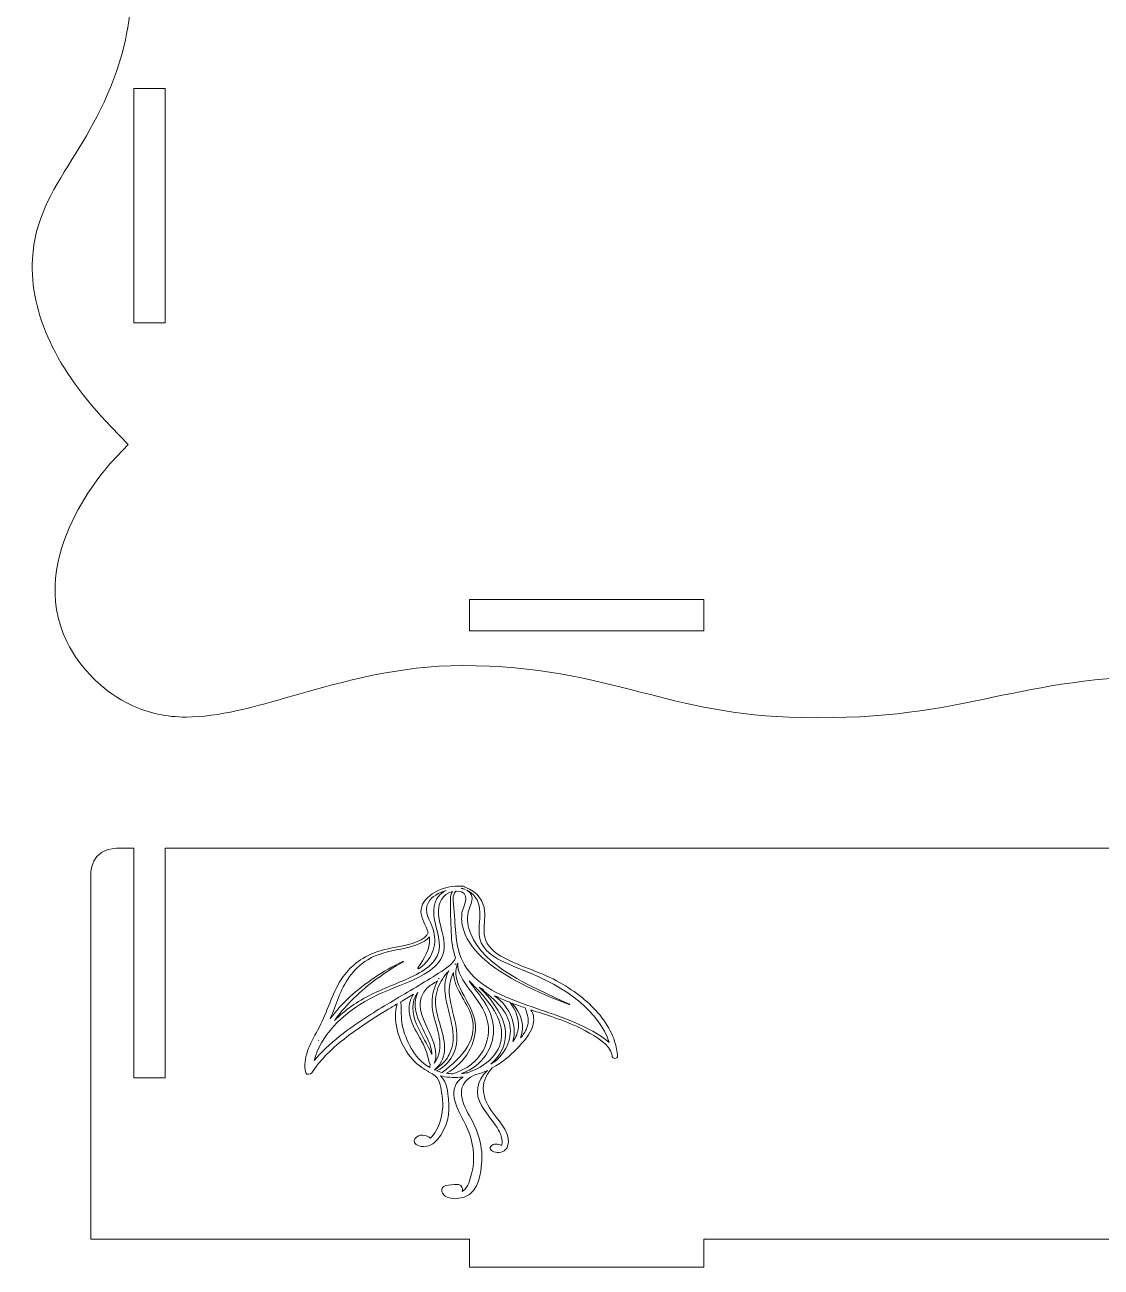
# Model space of a CAD drawing. Header units: millimetres. Extents: x -390 to 773, y -263 to 188.
# Drawn here: x 141.7 to 279.4, y -196.1 to -37.2 of the extents above; entities that cross this region are included whole.
import ezdxf

# ---------------------------------------------------------------- set-up
doc = ezdxf.new("R2010")
doc.units = ezdxf.units.MM
doc.header["$MEASUREMENT"] = 0
doc.layers.add('Layer 1', color=7, linetype='Continuous')

msp = doc.modelspace()

# ---------------------------------------------------------------- linework, layer by layer
at = {"layer": 'Layer 1', "color": 140, "lineweight": 9}
for points, knots in [([(317.6146, -127.7925), (317.6146, -127.7925), (316.9787, -127.3985), (316.9787, -127.3985), (316.9787, -127.3985), (309.0603, -122.4939), (294.5624, -120.4573), (288.5597, -120.4573), (288.5597, -120.4573), (278.557, -120.4573), (271.9278, -121.8421), (265.5164, -123.182), (265.5164, -123.182), (258.5825, -124.6324), (252.0478, -126.0049), (241.0019, -125.771), (241.0019, -125.771), (232.3627, -125.5949), (226.5445, -124.0967), (220.3841, -122.5099), (220.3841, -122.5099), (213.9333, -120.8479), (207.2644, -119.1292), (197.6492, -119.1292), (197.6492, -119.1292), (189.5019, -119.1292), (182.3869, -121.1623), (176.1095, -122.9561), (176.1095, -122.9561), (170.9324, -124.4365), (166.4689, -125.7134), (162.2886, -125.7134), (162.2886, -125.7134), (159.7504, -125.7134), (157.5534, -125.2415), (155.3749, -124.2278), (155.3749, -124.2278), (151.7876, -122.5602), (148.8255, -119.6533), (147.0351, -116.0424), (147.0351, -116.0424), (141.668, -105.2147), (152.2929, -93.6036), (152.7476, -93.1148), (152.7476, -93.1148), (152.7476, -93.1148), (154.8697, -90.8321), (154.8697, -90.8321), (154.8697, -90.8321), (154.8697, -90.8321), (152.6979, -88.5839), (152.6979, -88.5839), (152.6979, -88.5839), (145.6545, -81.2919), (142.2713, -74.0726), (142.6422, -67.1278), (142.6422, -67.1278), (142.9108, -62.0886), (145.0156, -58.6883), (147.6804, -54.3842), (147.6804, -54.3842), (150.0983, -50.4775), (152.8362, -46.0546), (154.3623, -39.8012), (154.3623, -39.8012), (156.1558, -32.459), (157.0829, -16.4868), (149.184, -3.1986), (149.184, -3.1986), (149.184, -3.1986), (148.9428, -2.792), (148.9428, -2.792), (148.9428, -2.792), (148.9428, -2.792), (149.184, -2.3856), (149.184, -2.3856), (149.184, -2.3856), (157.0829, 10.9018), (156.1555, 26.874), (154.3623, 34.2172), (154.3623, 34.2172), (152.8362, 40.4703), (150.0983, 44.8932), (147.6826, 48.7966), (147.6826, 48.7966), (145.0156, 53.1044), (142.9108, 56.5045), (142.6422, 61.5448), (142.6422, 61.5448), (142.2713, 68.4893), (145.6545, 75.7078), (152.6979, 82.9996), (152.6979, 82.9996), (152.6979, 82.9996), (154.87, 85.2496), (154.87, 85.2496), (154.87, 85.2496), (154.87, 85.2496), (152.746, 87.5324), (152.746, 87.5324), (152.746, 87.5324), (152.2917, 88.0193), (141.6606, 99.6165), (147.0357, 110.4583), (147.0357, 110.4583), (148.8252, 114.0692), (151.787, 116.9762), (155.3755, 118.6445), (155.3755, 118.6445), (157.5568, 119.6574), (159.7532, 120.1293), (162.288, 120.1293), (162.288, 120.1293), (166.4606, 120.1293), (170.9242, 118.8535), (176.0927, 117.3764), (176.0927, 117.3764), (182.3811, 115.5787), (189.4988, 113.5441), (197.6492, 113.5441), (197.6492, 113.5441), (207.2653, 113.5441), (213.9339, 115.2628), (220.3828, 116.924), (220.3828, 116.924), (226.5424, 118.5116), (232.3603, 120.0106), (241.0032, 120.1869), (241.0032, 120.1869), (252.013, 120.4144), (258.5764, 119.0473), (265.5045, 117.5995), (265.5045, 117.5995), (271.9205, 116.2588), (278.553, 114.8722), (288.5597, 114.8722), (288.5597, 114.8722), (294.5624, 114.8722), (309.0603, 116.9088), (316.9787, 121.8134), (316.9787, 121.8134), (316.9787, 121.8134), (317.6146, 122.2076), (317.6146, 122.2076), (317.6146, 122.2076), (317.6146, 122.2076), (318.2502, 121.8134), (318.2502, 121.8134), (318.2502, 121.8134), (326.1686, 116.9088), (340.6668, 114.8722), (346.6692, 114.8722), (346.6692, 114.8722), (356.677, 114.8722), (363.3087, 116.2588), (369.722, 117.5995), (369.722, 117.5995), (376.6517, 119.0473), (383.1957, 120.418), (394.2281, 120.1869), (394.2281, 120.1869), (402.8682, 120.0106), (408.6867, 118.5116), (414.846, 116.924), (414.846, 116.924), (421.2951, 115.2628), (427.9635, 113.5441), (437.5805, 113.5441), (437.5805, 113.5441), (445.7312, 113.5441), (452.8486, 115.5787), (459.1282, 117.3746), (459.1282, 117.3746), (464.3046, 118.8535), (468.7682, 120.1293), (472.9414, 120.1293), (472.9414, 120.1293), (475.4775, 120.1293), (477.6739, 119.6574), (479.8536, 118.6435), (479.8536, 118.6435), (483.4415, 116.9762), (486.4033, 114.0692), (488.1937, 110.4583), (488.1937, 110.4583), (493.5685, 99.6157), (482.9384, 88.0203), (482.4834, 87.5324), (482.4834, 87.5324), (482.4834, 87.5324), (480.3576, 85.2506), (480.3576, 85.2506), (480.3576, 85.2506), (480.3576, 85.2506), (482.5318, 82.9996), (482.5318, 82.9996), (482.5318, 82.9996), (489.5746, 75.7078), (492.9578, 68.4885), (492.5869, 61.5438), (492.5869, 61.5438), (492.3177, 56.5045), (490.2135, 53.1044), (487.5484, 48.8), (487.5484, 48.8), (485.1305, 44.8932), (482.3926, 40.4703), (480.8665, 34.2172), (480.8665, 34.2172), (479.0736, 26.874), (478.1459, 10.9018), (486.0451, -2.3856), (486.0451, -2.3856), (486.0451, -2.3856), (486.2863, -2.792), (486.2863, -2.792), (486.2863, -2.792), (486.2863, -2.792), (486.0451, -3.1986), (486.0451, -3.1986), (486.0451, -3.1986), (478.1456, -16.4868), (479.073, -32.459), (480.8665, -39.8012), (480.8665, -39.8012), (482.3926, -46.0546), (485.1305, -50.4775), (487.5466, -54.3807), (487.5466, -54.3807), (490.2135, -58.6883), (492.3177, -62.0886), (492.5869, -67.1288), (492.5869, -67.1288), (492.9578, -74.0736), (489.5746, -81.2919), (482.5312, -88.5839), (482.5312, -88.5839), (482.5312, -88.5839), (480.3588, -90.8329), (480.3588, -90.8329), (480.3588, -90.8329), (480.3588, -90.8329), (482.4825, -93.1158), (482.4825, -93.1158), (482.4825, -93.1158), (482.9372, -93.6044), (493.5615, -105.2147), (488.1931, -116.0424), (488.1931, -116.0424), (486.4039, -119.6533), (483.4418, -122.5602), (479.8536, -124.2286), (479.8536, -124.2286), (477.6745, -125.2415), (475.4781, -125.7134), (472.9402, -125.7134), (472.9402, -125.7134), (468.7615, -125.7134), (464.297, -124.4365), (459.1282, -122.9589), (459.1282, -122.9589), (452.8422, -121.1623), (445.727, -119.1292), (437.5805, -119.1292), (437.5805, -119.1292), (427.9649, -119.1292), (421.2955, -120.8479), (414.846, -122.5091), (414.846, -122.5091), (408.6845, -124.0967), (402.8661, -125.5949), (394.2266, -125.771), (394.2266, -125.771), (383.2066, -126.0023), (376.6526, -124.6324), (369.7247, -123.1853), (369.7247, -123.1853), (363.308, -121.8442), (356.6761, -120.4573), (346.6692, -120.4573), (346.6692, -120.4573), (340.6668, -120.4573), (326.1686, -122.4939), (318.2502, -127.3985), (318.2502, -127.3985), (318.2502, -127.3985), (317.6146, -127.7925), (317.6146, -127.7925)], [0, 0, 0, 0, 0.01369863, 0.01369863, 0.01369863, 0.01369863, 0.02739726, 0.02739726, 0.02739726, 0.02739726, 0.04109589, 0.04109589, 0.04109589, 0.04109589, 0.05479452, 0.05479452, 0.05479452, 0.05479452, 0.06849315, 0.06849315, 0.06849315, 0.06849315, 0.08219178, 0.08219178, 0.08219178, 0.08219178, 0.09589041, 0.09589041, 0.09589041, 0.09589041, 0.10958904, 0.10958904, 0.10958904, 0.10958904, 0.12328767, 0.12328767, 0.12328767, 0.12328767, 0.1369863, 0.1369863, 0.1369863, 0.1369863, 0.15068493, 0.15068493, 0.15068493, 0.15068493, 0.16438356, 0.16438356, 0.16438356, 0.16438356, 0.17808219, 0.17808219, 0.17808219, 0.17808219, 0.19178082, 0.19178082, 0.19178082, 0.19178082, 0.20547945, 0.20547945, 0.20547945, 0.20547945, 0.21917808, 0.21917808, 0.21917808, 0.21917808, 0.23287671, 0.23287671, 0.23287671, 0.23287671, 0.24657534, 0.24657534, 0.24657534, 0.24657534, 0.26027397, 0.26027397, 0.26027397, 0.26027397, 0.2739726, 0.2739726, 0.2739726, 0.2739726, 0.28767123, 0.28767123, 0.28767123, 0.28767123, 0.30136986, 0.30136986, 0.30136986, 0.30136986, 0.31506849, 0.31506849, 0.31506849, 0.31506849, 0.32876712, 0.32876712, 0.32876712, 0.32876712, 0.34246575, 0.34246575, 0.34246575, 0.34246575, 0.35616438, 0.35616438, 0.35616438, 0.35616438, 0.36986301, 0.36986301, 0.36986301, 0.36986301, 0.38356164, 0.38356164, 0.38356164, 0.38356164, 0.39726027, 0.39726027, 0.39726027, 0.39726027, 0.4109589, 0.4109589, 0.4109589, 0.4109589, 0.42465753, 0.42465753, 0.42465753, 0.42465753, 0.43835616, 0.43835616, 0.43835616, 0.43835616, 0.45205479, 0.45205479, 0.45205479, 0.45205479, 0.46575342, 0.46575342, 0.46575342, 0.46575342, 0.47945205, 0.47945205, 0.47945205, 0.47945205, 0.49315068, 0.49315068, 0.49315068, 0.49315068, 0.50684932, 0.50684932, 0.50684932, 0.50684932, 0.52054795, 0.52054795, 0.52054795, 0.52054795, 0.53424658, 0.53424658, 0.53424658, 0.53424658, 0.54794521, 0.54794521, 0.54794521, 0.54794521, 0.56164384, 0.56164384, 0.56164384, 0.56164384, 0.57534247, 0.57534247, 0.57534247, 0.57534247, 0.5890411, 0.5890411, 0.5890411, 0.5890411, 0.60273973, 0.60273973, 0.60273973, 0.60273973, 0.61643836, 0.61643836, 0.61643836, 0.61643836, 0.63013699, 0.63013699, 0.63013699, 0.63013699, 0.64383562, 0.64383562, 0.64383562, 0.64383562, 0.65753425, 0.65753425, 0.65753425, 0.65753425, 0.67123288, 0.67123288, 0.67123288, 0.67123288, 0.68493151, 0.68493151, 0.68493151, 0.68493151, 0.69863014, 0.69863014, 0.69863014, 0.69863014, 0.71232877, 0.71232877, 0.71232877, 0.71232877, 0.7260274, 0.7260274, 0.7260274, 0.7260274, 0.73972603, 0.73972603, 0.73972603, 0.73972603, 0.75342466, 0.75342466, 0.75342466, 0.75342466, 0.76712329, 0.76712329, 0.76712329, 0.76712329, 0.78082192, 0.78082192, 0.78082192, 0.78082192, 0.79452055, 0.79452055, 0.79452055, 0.79452055, 0.80821918, 0.80821918, 0.80821918, 0.80821918, 0.82191781, 0.82191781, 0.82191781, 0.82191781, 0.83561644, 0.83561644, 0.83561644, 0.83561644, 0.84931507, 0.84931507, 0.84931507, 0.84931507, 0.8630137, 0.8630137, 0.8630137, 0.8630137, 0.87671233, 0.87671233, 0.87671233, 0.87671233, 0.89041096, 0.89041096, 0.89041096, 0.89041096, 0.90410959, 0.90410959, 0.90410959, 0.90410959, 0.91780822, 0.91780822, 0.91780822, 0.91780822, 0.93150685, 0.93150685, 0.93150685, 0.93150685, 0.94520548, 0.94520548, 0.94520548, 0.94520548, 0.95890411, 0.95890411, 0.95890411, 0.95890411, 0.97260274, 0.97260274, 0.97260274, 0.97260274, 1, 1, 1, 1]), ([(155.6145, -75.284), (155.6145, -75.284), (155.6145, -45.2839), (155.6145, -45.2839), (155.6145, -45.2839), (155.6145, -45.2839), (159.6145, -45.2839), (159.6145, -45.2839), (159.6145, -45.2839), (159.6145, -45.2839), (159.6145, -75.284), (159.6145, -75.284), (159.6145, -75.284), (159.6145, -75.284), (155.6145, -75.284), (155.6145, -75.284)], [0, 0, 0, 0, 0.2, 0.2, 0.2, 0.2, 0.4, 0.4, 0.4, 0.4, 0.6, 0.6, 0.6, 0.6, 1, 1, 1, 1]), ([(198.5381, -110.6925), (198.5381, -110.6925), (228.5381, -110.6925), (228.5381, -110.6925), (228.5381, -110.6925), (228.5381, -110.6925), (228.5381, -114.6925), (228.5381, -114.6925), (228.5381, -114.6925), (228.5381, -114.6925), (198.5381, -114.6925), (198.5381, -114.6925), (198.5381, -114.6925), (198.5381, -114.6925), (198.5381, -110.6925), (198.5381, -110.6925)], [0, 0, 0, 0, 0.2, 0.2, 0.2, 0.2, 0.4, 0.4, 0.4, 0.4, 0.6, 0.6, 0.6, 0.6, 1, 1, 1, 1])]:
    msp.add_open_spline(points, degree=3, knots=knots, dxfattribs=at)
at = {"layer": 'Layer 1', "color": 140, "lineweight": 18}
msp.add_open_spline([(150.1144, -192.49), (150.1144, -192.49), (150.1144, -145.6684), (150.1144, -145.6684), (150.1144, -145.6684), (150.1144, -145.6684), (150.0709, -142.6385), (153.3799, -142.49), (153.3799, -142.49), (153.3799, -142.49), (155.6145, -142.49), (155.6145, -142.49), (155.6145, -142.49), (155.6145, -142.49), (155.6145, -171.8706), (155.6145, -171.8706), (155.6145, -171.8706), (155.6145, -171.8706), (159.6145, -171.8706), (159.6145, -171.8706), (159.6145, -171.8706), (159.6145, -171.8706), (159.6145, -142.49), (159.6145, -142.49), (159.6145, -142.49), (159.6145, -142.49), (302.6146, -142.49), (302.6146, -142.49), (302.6146, -142.49), (302.6146, -142.49), (302.6146, -141.7025), (302.6146, -141.7025), (302.6146, -141.7025), (302.6146, -141.7025), (315.1467, -134.7134), (332.6146, -141.6368), (332.6146, -141.6368), (332.6146, -141.6368), (332.6146, -142.49), (332.6146, -142.49), (332.6146, -142.49), (332.6146, -142.49), (475.6146, -142.49), (475.6146, -142.49), (475.6146, -142.49), (475.6146, -142.49), (475.6146, -171.8706), (475.6146, -171.8706), (475.6146, -171.8706), (475.6146, -171.8706), (479.6146, -171.8706), (479.6146, -171.8706), (479.6146, -171.8706), (479.6146, -171.8706), (479.6146, -142.49), (479.6146, -142.49), (479.6146, -142.49), (479.6146, -142.49), (481.855, -142.49), (481.855, -142.49), (481.855, -142.49), (481.855, -142.49), (484.721, -142.3469), (485.1145, -145.5984), (485.1145, -145.5984), (485.1145, -145.5984), (485.1146, -192.49), (485.1146, -192.49), (485.1146, -192.49), (485.1146, -192.49), (436.7013, -192.49), (436.7013, -192.49), (436.7013, -192.49), (436.7013, -192.49), (436.7013, -196.09), (436.7013, -196.09), (436.7013, -196.09), (436.7013, -196.09), (406.7012, -196.09), (406.7012, -196.09), (406.7012, -196.09), (406.7012, -196.09), (406.7012, -192.49), (406.7012, -192.49), (406.7012, -192.49), (406.7012, -192.49), (332.6146, -192.49), (332.6146, -192.49), (332.6146, -192.49), (332.6146, -192.49), (332.6146, -196.09), (332.6146, -196.09), (332.6146, -196.09), (332.6146, -196.09), (302.6146, -196.09), (302.6146, -196.09), (302.6146, -196.09), (302.6146, -196.09), (302.6146, -192.49), (302.6146, -192.49), (302.6146, -192.49), (302.6146, -192.49), (228.5381, -192.49), (228.5381, -192.49), (228.5381, -192.49), (228.5381, -192.49), (228.5381, -196.09), (228.5381, -196.09), (228.5381, -196.09), (228.5381, -196.09), (198.5381, -196.09), (198.5381, -196.09), (198.5381, -196.09), (198.5381, -196.09), (198.5381, -192.49), (198.5381, -192.49), (198.5381, -192.49), (198.5381, -192.49), (150.1144, -192.49), (150.1144, -192.49)], degree=3, knots=[0, 0, 0, 0, 0.03225806, 0.03225806, 0.03225806, 0.03225806, 0.06451613, 0.06451613, 0.06451613, 0.06451613, 0.09677419, 0.09677419, 0.09677419, 0.09677419, 0.12903226, 0.12903226, 0.12903226, 0.12903226, 0.16129032, 0.16129032, 0.16129032, 0.16129032, 0.19354839, 0.19354839, 0.19354839, 0.19354839, 0.22580645, 0.22580645, 0.22580645, 0.22580645, 0.25806452, 0.25806452, 0.25806452, 0.25806452, 0.29032258, 0.29032258, 0.29032258, 0.29032258, 0.32258065, 0.32258065, 0.32258065, 0.32258065, 0.35483871, 0.35483871, 0.35483871, 0.35483871, 0.38709677, 0.38709677, 0.38709677, 0.38709677, 0.41935484, 0.41935484, 0.41935484, 0.41935484, 0.4516129, 0.4516129, 0.4516129, 0.4516129, 0.48387097, 0.48387097, 0.48387097, 0.48387097, 0.51612903, 0.51612903, 0.51612903, 0.51612903, 0.5483871, 0.5483871, 0.5483871, 0.5483871, 0.58064516, 0.58064516, 0.58064516, 0.58064516, 0.61290323, 0.61290323, 0.61290323, 0.61290323, 0.64516129, 0.64516129, 0.64516129, 0.64516129, 0.67741935, 0.67741935, 0.67741935, 0.67741935, 0.70967742, 0.70967742, 0.70967742, 0.70967742, 0.74193548, 0.74193548, 0.74193548, 0.74193548, 0.77419355, 0.77419355, 0.77419355, 0.77419355, 0.80645161, 0.80645161, 0.80645161, 0.80645161, 0.83870968, 0.83870968, 0.83870968, 0.83870968, 0.87096774, 0.87096774, 0.87096774, 0.87096774, 0.90322581, 0.90322581, 0.90322581, 0.90322581, 0.93548387, 0.93548387, 0.93548387, 0.93548387, 1, 1, 1, 1], dxfattribs=at)
at = {"layer": 'Layer 1', "color": 240, "lineweight": 9}
for points, knots in [([(179.1509, -165.7288), (180.255, -163.7451), (180.7621, -161.6551), (181.8976, -159.6824), (181.8976, -159.6824), (182.7123, -158.2673), (183.962, -156.9376), (185.9389, -156.0483), (185.9389, -156.0483), (187.0661, -155.5412), (188.3125, -155.3115), (189.6281, -155.0703), (189.6281, -155.0703), (191.1013, -154.8004), (192.9274, -154.2788), (193.2851, -153.2777), (193.2851, -153.2777), (192.9801, -152.3707), (192.3545, -151.5085), (192.3392, -150.581), (192.3392, -150.581), (192.3124, -148.9506), (194.6079, -147.2972), (197.2764, -147.3536), (197.2764, -147.3536), (197.3129, -147.3357), (197.3588, -147.3268), (197.4108, -147.3388), (197.4108, -147.3388), (197.4427, -147.3461), (197.4712, -147.3555), (197.5026, -147.3633), (197.5026, -147.3633), (197.5432, -147.3656), (197.5841, -147.3686), (197.625, -147.3717), (197.625, -147.3717), (197.6724, -147.3658), (197.7187, -147.3591), (197.7691, -147.3551), (197.7691, -147.3551), (197.9158, -147.3432), (197.9756, -147.4226), (197.9533, -147.4956), (197.9533, -147.4956), (199.6638, -148.0767), (200.353, -149.3098), (200.4878, -150.5119), (200.4878, -150.5119), (200.5987, -151.5002), (200.3296, -152.4905), (200.4386, -153.4793), (200.4386, -153.4793), (200.5626, -154.6059), (201.2499, -155.5476), (202.5771, -156.3126), (202.5771, -156.3126), (204.707, -157.5403), (207.4685, -158.2546), (209.6685, -159.4432), (209.6685, -159.4432), (211.81, -160.6), (213.6375, -161.9999), (214.9912, -163.5583), (214.9912, -163.5583), (216.4386, -165.225), (217.3231, -167.0653), (217.4748, -168.9619), (217.4748, -168.9619), (217.4845, -169.0332), (217.4914, -169.1044), (217.4911, -169.1761), (217.4911, -169.1761), (217.49, -169.4496), (216.841, -169.4464), (216.8182, -169.1761), (216.8182, -169.1761), (216.8089, -169.0663), (216.7949, -168.9574), (216.7811, -168.8487), (216.7811, -168.8487), (216.5167, -167.6922), (214.7176, -166.5523), (213.4152, -165.8585), (213.4152, -165.8585), (211.8907, -165.0461), (210.1534, -164.4098), (208.3951, -163.8213), (208.3951, -163.8213), (207.7308, -163.5988), (207.0555, -163.3785), (206.381, -163.1538), (206.381, -163.1538), (206.8556, -163.7678), (206.8299, -164.5841), (206.6588, -165.2073), (206.6588, -165.2073), (206.3611, -166.2917), (205.4637, -167.277), (204.5544, -168.2008), (204.5544, -168.2008), (203.7002, -169.0683), (202.6977, -169.9377), (201.4685, -170.6089), (201.4685, -170.6089), (201.4413, -170.6251), (201.4162, -170.6428), (201.3887, -170.6589), (201.3887, -170.6589), (201.3887, -170.6589), (201.3834, -170.6608), (201.3834, -170.6608), (201.3834, -170.6608), (201.3853, -170.6745), (201.3828, -170.6889), (201.3688, -170.7048), (201.3688, -170.7048), (199.7024, -172.5939), (200.1822, -174.5241), (201.5821, -176.3959), (201.5821, -176.3959), (202.526, -177.6581), (203.9686, -179.2047), (203.4246, -180.6618), (203.4246, -180.6618), (203.2746, -181.0637), (202.8372, -181.4547), (202.109, -181.4156), (202.109, -181.4156), (201.5026, -181.3829), (201.0036, -181.031), (201.2814, -180.6529), (201.2814, -180.6529), (201.6026, -180.2151), (202.2722, -180.2895), (202.6366, -180.5326), (202.6366, -180.5326), (202.7032, -180.4346), (202.7217, -180.3135), (202.7288, -180.1137), (202.7288, -180.1137), (202.7384, -179.8432), (202.6843, -179.5685), (202.5992, -179.3035), (202.5992, -179.3035), (202.4424, -178.8139), (202.1612, -178.342), (201.8464, -177.8851), (201.8464, -177.8851), (201.278, -177.06), (200.582, -176.2707), (200.0963, -175.4234), (200.0963, -175.4234), (199.2064, -173.8712), (199.4312, -172.286), (200.8364, -170.926), (200.8364, -170.926), (200.3138, -171.1656), (199.7529, -171.3684), (199.1482, -171.5208), (199.1482, -171.5208), (196.3688, -172.8562), (197.764, -175.3398), (198.7259, -177.0446), (198.7259, -177.0446), (199.8542, -179.0443), (200.3617, -181.1512), (200.059, -183.2706), (200.059, -183.2706), (199.8804, -184.5214), (199.6452, -187.1513), (196.9601, -187.3268), (196.9601, -187.3268), (196.0437, -187.3865), (195.1718, -187.0231), (195.0193, -186.4343), (195.0193, -186.4343), (194.7874, -185.5377), (195.9637, -185.5641), (197.0178, -185.5021), (197.0178, -185.5021), (197.1951, -185.4917), (197.3748, -185.5713), (197.462, -185.6623), (197.462, -185.6623), (197.6788, -185.888), (197.714, -186.1567), (197.6093, -186.3944), (197.6093, -186.3944), (197.6093, -186.3944), (197.6176, -186.3906), (197.6176, -186.3906), (197.6176, -186.3906), (197.9092, -186.2281), (198.0232, -186.091), (198.169, -185.8714), (198.169, -185.8714), (198.4029, -185.5192), (198.5264, -185.1382), (198.6486, -184.7654), (198.6486, -184.7654), (198.9245, -183.9233), (199.0676, -183.0645), (199.0833, -182.2048), (199.0833, -182.2048), (199.1136, -180.5401), (198.6501, -178.9106), (197.7831, -177.3405), (197.7831, -177.3405), (196.869, -175.6851), (195.597, -173.1411), (197.7244, -171.7724), (197.7244, -171.7724), (197.6029, -171.785), (197.4803, -171.7967), (197.3559, -171.8055), (197.3559, -171.8055), (196.43, -171.8711), (195.5864, -171.7944), (194.8249, -171.6121), (194.8249, -171.6121), (195.7236, -172.4129), (195.7615, -173.7649), (195.8618, -174.6147), (195.8618, -174.6147), (196.0676, -176.3598), (195.7678, -178.2366), (194.4293, -179.8003), (194.4293, -179.8003), (194.0176, -180.2812), (193.3373, -180.7743), (192.3724, -180.635), (192.3724, -180.635), (191.6611, -180.5322), (191.2827, -180.0973), (191.563, -179.6668), (191.563, -179.6668), (192.0258, -178.9555), (193.1492, -179.1598), (193.5738, -179.6004), (193.5738, -179.6004), (193.7007, -179.4702), (193.8055, -179.3295), (193.9087, -179.1912), (193.9087, -179.1912), (194.1897, -178.8151), (194.4142, -178.4234), (194.5906, -178.0229), (194.5906, -178.0229), (194.9398, -177.2308), (195.0958, -176.4106), (195.1218, -175.59), (195.1218, -175.59), (195.1449, -174.8594), (195.0754, -174.1255), (194.9353, -173.4001), (194.9353, -173.4001), (194.7865, -172.6303), (194.644, -171.5896), (193.4152, -171.1879), (193.4152, -171.1879), (193.3621, -171.1704), (193.3422, -171.1403), (193.3442, -171.1101), (193.3442, -171.1101), (193.287, -171.085), (193.239, -171.0521), (193.2095, -171.0144), (193.2095, -171.0144), (192.1379, -170.4615), (191.3077, -169.6809), (190.7279, -168.8418), (190.7279, -168.8418), (189.4417, -166.9801), (188.6526, -164.4376), (189.3131, -162.4001), (189.3131, -162.4001), (188.8695, -162.6627), (188.4272, -162.9261), (187.9892, -163.1921), (187.9892, -163.1921), (184.1283, -165.5367), (180.4137, -168.0748), (178.3656, -171.2423), (178.3656, -171.2423), (178.2383, -171.4381), (177.6596, -171.5188), (177.5969, -171.2423), (177.5969, -171.2423), (177.16, -169.3163), (178.1536, -167.5238), (179.1509, -165.7288)], [0, 0, 0, 0, 0.01351351, 0.01351351, 0.01351351, 0.01351351, 0.02702703, 0.02702703, 0.02702703, 0.02702703, 0.04054054, 0.04054054, 0.04054054, 0.04054054, 0.05405405, 0.05405405, 0.05405405, 0.05405405, 0.06756757, 0.06756757, 0.06756757, 0.06756757, 0.08108108, 0.08108108, 0.08108108, 0.08108108, 0.09459459, 0.09459459, 0.09459459, 0.09459459, 0.10810811, 0.10810811, 0.10810811, 0.10810811, 0.12162162, 0.12162162, 0.12162162, 0.12162162, 0.13513514, 0.13513514, 0.13513514, 0.13513514, 0.14864865, 0.14864865, 0.14864865, 0.14864865, 0.16216216, 0.16216216, 0.16216216, 0.16216216, 0.17567568, 0.17567568, 0.17567568, 0.17567568, 0.18918919, 0.18918919, 0.18918919, 0.18918919, 0.2027027, 0.2027027, 0.2027027, 0.2027027, 0.21621622, 0.21621622, 0.21621622, 0.21621622, 0.22972973, 0.22972973, 0.22972973, 0.22972973, 0.24324324, 0.24324324, 0.24324324, 0.24324324, 0.25675676, 0.25675676, 0.25675676, 0.25675676, 0.27027027, 0.27027027, 0.27027027, 0.27027027, 0.28378378, 0.28378378, 0.28378378, 0.28378378, 0.2972973, 0.2972973, 0.2972973, 0.2972973, 0.31081081, 0.31081081, 0.31081081, 0.31081081, 0.32432432, 0.32432432, 0.32432432, 0.32432432, 0.33783784, 0.33783784, 0.33783784, 0.33783784, 0.35135135, 0.35135135, 0.35135135, 0.35135135, 0.36486486, 0.36486486, 0.36486486, 0.36486486, 0.37837838, 0.37837838, 0.37837838, 0.37837838, 0.39189189, 0.39189189, 0.39189189, 0.39189189, 0.40540541, 0.40540541, 0.40540541, 0.40540541, 0.41891892, 0.41891892, 0.41891892, 0.41891892, 0.43243243, 0.43243243, 0.43243243, 0.43243243, 0.44594595, 0.44594595, 0.44594595, 0.44594595, 0.45945946, 0.45945946, 0.45945946, 0.45945946, 0.47297297, 0.47297297, 0.47297297, 0.47297297, 0.48648649, 0.48648649, 0.48648649, 0.48648649, 0.5, 0.5, 0.5, 0.5, 0.51351351, 0.51351351, 0.51351351, 0.51351351, 0.52702703, 0.52702703, 0.52702703, 0.52702703, 0.54054054, 0.54054054, 0.54054054, 0.54054054, 0.55405405, 0.55405405, 0.55405405, 0.55405405, 0.56756757, 0.56756757, 0.56756757, 0.56756757, 0.58108108, 0.58108108, 0.58108108, 0.58108108, 0.59459459, 0.59459459, 0.59459459, 0.59459459, 0.60810811, 0.60810811, 0.60810811, 0.60810811, 0.62162162, 0.62162162, 0.62162162, 0.62162162, 0.63513514, 0.63513514, 0.63513514, 0.63513514, 0.64864865, 0.64864865, 0.64864865, 0.64864865, 0.66216216, 0.66216216, 0.66216216, 0.66216216, 0.67567568, 0.67567568, 0.67567568, 0.67567568, 0.68918919, 0.68918919, 0.68918919, 0.68918919, 0.7027027, 0.7027027, 0.7027027, 0.7027027, 0.71621622, 0.71621622, 0.71621622, 0.71621622, 0.72972973, 0.72972973, 0.72972973, 0.72972973, 0.74324324, 0.74324324, 0.74324324, 0.74324324, 0.75675676, 0.75675676, 0.75675676, 0.75675676, 0.77027027, 0.77027027, 0.77027027, 0.77027027, 0.78378378, 0.78378378, 0.78378378, 0.78378378, 0.7972973, 0.7972973, 0.7972973, 0.7972973, 0.81081081, 0.81081081, 0.81081081, 0.81081081, 0.82432432, 0.82432432, 0.82432432, 0.82432432, 0.83783784, 0.83783784, 0.83783784, 0.83783784, 0.85135135, 0.85135135, 0.85135135, 0.85135135, 0.86486486, 0.86486486, 0.86486486, 0.86486486, 0.87837838, 0.87837838, 0.87837838, 0.87837838, 0.89189189, 0.89189189, 0.89189189, 0.89189189, 0.90540541, 0.90540541, 0.90540541, 0.90540541, 0.91891892, 0.91891892, 0.91891892, 0.91891892, 0.93243243, 0.93243243, 0.93243243, 0.93243243, 0.94594595, 0.94594595, 0.94594595, 0.94594595, 0.95945946, 0.95945946, 0.95945946, 0.95945946, 0.97297297, 0.97297297, 0.97297297, 0.97297297, 1, 1, 1, 1]), ([(197.6029, -147.6257), (197.5671, -147.6307), (197.533, -147.6367), (197.4995, -147.6431), (197.4995, -147.6431), (197.6866, -147.6743), (197.863, -147.7231), (198.0248, -147.7886), (198.0248, -147.7886), (197.8926, -147.7308), (197.7535, -147.6758), (197.6029, -147.6257)], [0, 0, 0, 0, 0.25, 0.25, 0.25, 0.25, 0.5, 0.5, 0.5, 0.5, 1, 1, 1, 1]), ([(191.7268, -160.2563), (192.6966, -159.6711), (193.6597, -159.0804), (194.6088, -158.482), (194.6088, -158.482), (195.5292, -157.9014), (196.4485, -157.3127), (196.7746, -156.5251), (196.7746, -156.5251), (196.3965, -155.4671), (196.2587, -154.3625), (196.2146, -153.2706), (196.2146, -153.2706), (196.1569, -151.8349), (196.0872, -150.3877), (196.1147, -148.9523), (196.1147, -148.9523), (196.1207, -148.6351), (196.1858, -148.3129), (196.3641, -148.0408), (196.3641, -148.0408), (195.0588, -148.318), (194.6267, -149.6365), (194.5773, -150.356), (194.5773, -150.356), (194.5221, -151.161), (194.7428, -151.9598), (194.9482, -152.7513), (194.9482, -152.7513), (195.2854, -154.0516), (195.6441, -155.4184), (194.8862, -156.6891), (194.8862, -156.6891), (193.4102, -159.1639), (188.8321, -160.103), (185.8687, -161.7105), (185.8687, -161.7105), (182.0506, -163.7815), (179.5141, -166.558), (178.6753, -169.6572), (178.6753, -169.6572), (180.5205, -167.4542), (183.0977, -165.5346), (185.8965, -163.7646), (185.8965, -163.7646), (187.7931, -162.5648), (189.7861, -161.4275), (191.7268, -160.2563)], [0, 0, 0, 0, 0.07692308, 0.07692308, 0.07692308, 0.07692308, 0.15384615, 0.15384615, 0.15384615, 0.15384615, 0.23076923, 0.23076923, 0.23076923, 0.23076923, 0.30769231, 0.30769231, 0.30769231, 0.30769231, 0.38461538, 0.38461538, 0.38461538, 0.38461538, 0.46153846, 0.46153846, 0.46153846, 0.46153846, 0.53846154, 0.53846154, 0.53846154, 0.53846154, 0.61538462, 0.61538462, 0.61538462, 0.61538462, 0.69230769, 0.69230769, 0.69230769, 0.69230769, 0.76923077, 0.76923077, 0.76923077, 0.76923077, 0.84615385, 0.84615385, 0.84615385, 0.84615385, 1, 1, 1, 1]), ([(193.3086, -149.4273), (192.5958, -150.6595), (193.5253, -151.6806), (193.9, -152.8724), (193.9, -152.8724), (194.4334, -154.5694), (193.9821, -156.5696), (192.1091, -157.887), (192.1091, -157.887), (192.0185, -157.9508), (191.8863, -157.8697), (191.9342, -157.8023), (191.9342, -157.8023), (192.7812, -156.6108), (193.5, -155.4119), (193.4482, -154.087), (193.4482, -154.087), (193.4446, -154.0005), (193.4353, -153.9149), (193.4226, -153.8298), (193.4226, -153.8298), (192.8487, -154.654), (191.1797, -155.1329), (189.7721, -155.3983), (189.7721, -155.3983), (188.1861, -155.6972), (186.7459, -156.0027), (185.5376, -156.7527), (185.5376, -156.7527), (184.5504, -157.3652), (183.7926, -158.1325), (183.2119, -158.9204), (183.2119, -158.9204), (181.9511, -160.6289), (181.5363, -162.526), (180.716, -164.3295), (180.716, -164.3295), (180.7362, -164.3027), (180.7565, -164.2756), (180.7768, -164.2493), (180.7768, -164.2493), (181.4901, -163.2962), (182.3179, -162.379), (183.258, -161.507), (183.258, -161.507), (185.113, -159.7871), (187.4201, -158.2491), (190.0294, -156.9754), (190.0294, -156.9754), (190.0717, -156.9547), (190.1325, -156.9896), (190.0902, -157.0136), (190.0902, -157.0136), (187.6501, -158.398), (185.5262, -159.9474), (183.7484, -161.6868), (183.7484, -161.6868), (182.9114, -162.5066), (182.1538, -163.3612), (181.4958, -164.2434), (181.4958, -164.2434), (181.4275, -164.3344), (181.3649, -164.429), (181.3022, -164.524), (181.3022, -164.524), (181.9455, -163.8857), (182.6645, -163.2768), (183.4571, -162.7054), (183.4571, -162.7054), (184.9989, -161.5944), (186.884, -160.756), (188.831, -159.9531), (188.831, -159.9531), (190.7839, -159.1478), (192.9726, -158.2509), (194.0466, -156.8957), (194.0466, -156.8957), (195.2653, -155.3574), (194.4905, -153.6224), (194.1437, -152.0165), (194.1437, -152.0165), (193.8723, -150.7604), (193.716, -149.0716), (195.2452, -148.0726), (195.2452, -148.0726), (195.3463, -148.0065), (195.4561, -147.9498), (195.5689, -147.8976), (195.5689, -147.8976), (194.5642, -148.1871), (193.7562, -148.6539), (193.3086, -149.4273)], [0, 0, 0, 0, 0.04166667, 0.04166667, 0.04166667, 0.04166667, 0.08333333, 0.08333333, 0.08333333, 0.08333333, 0.125, 0.125, 0.125, 0.125, 0.16666667, 0.16666667, 0.16666667, 0.16666667, 0.20833333, 0.20833333, 0.20833333, 0.20833333, 0.25, 0.25, 0.25, 0.25, 0.29166667, 0.29166667, 0.29166667, 0.29166667, 0.33333333, 0.33333333, 0.33333333, 0.33333333, 0.375, 0.375, 0.375, 0.375, 0.41666667, 0.41666667, 0.41666667, 0.41666667, 0.45833333, 0.45833333, 0.45833333, 0.45833333, 0.5, 0.5, 0.5, 0.5, 0.54166667, 0.54166667, 0.54166667, 0.54166667, 0.58333333, 0.58333333, 0.58333333, 0.58333333, 0.625, 0.625, 0.625, 0.625, 0.66666667, 0.66666667, 0.66666667, 0.66666667, 0.70833333, 0.70833333, 0.70833333, 0.70833333, 0.75, 0.75, 0.75, 0.75, 0.79166667, 0.79166667, 0.79166667, 0.79166667, 0.83333333, 0.83333333, 0.83333333, 0.83333333, 0.875, 0.875, 0.875, 0.875, 0.91666667, 0.91666667, 0.91666667, 0.91666667, 1, 1, 1, 1]), ([(212.0399, -164.7954), (213.4181, -165.3877), (215.2848, -166.2842), (216.4373, -167.3307), (216.4373, -167.3307), (215.1485, -163.4104), (210.9192, -160.2055), (205.4407, -158.102), (205.4407, -158.102), (202.7622, -157.0735), (200.173, -155.9631), (199.8185, -153.8411), (199.8185, -153.8411), (199.5191, -152.0484), (200.8288, -149.1624), (198.1992, -147.868), (198.1992, -147.868), (198.5415, -148.048), (198.7882, -148.3173), (198.8557, -148.6789), (198.8557, -148.6789), (198.9783, -149.337), (198.5181, -150.0152), (198.3932, -150.6604), (198.3932, -150.6604), (198.212, -151.5962), (198.3408, -152.5457), (198.7117, -153.4575), (198.7117, -153.4575), (200.4125, -157.6395), (206.1325, -160.061), (211.3608, -162.4623), (211.3608, -162.4623), (211.4009, -162.4807), (211.365, -162.5223), (211.321, -162.5051), (211.321, -162.5051), (207.1569, -160.8876), (203.0448, -159.0805), (200.2264, -156.5103), (200.2264, -156.5103), (198.9153, -155.3146), (197.9898, -153.926), (197.6694, -152.4846), (197.6694, -152.4846), (197.5273, -151.8451), (197.5057, -151.2048), (197.6364, -150.5636), (197.6364, -150.5636), (197.7779, -149.8698), (198.9144, -148.0037), (196.8998, -147.988), (196.8998, -147.988), (196.8646, -147.9877), (196.8305, -147.9891), (196.7962, -147.9901), (196.7962, -147.9901), (196.2724, -148.5319), (196.5123, -149.5035), (196.5455, -150.0203), (196.5455, -150.0203), (196.588, -150.6824), (196.6522, -151.3443), (196.6974, -152.0067), (196.6974, -152.0067), (196.7808, -153.2279), (196.865, -154.4535), (197.1831, -155.6612), (197.1831, -155.6612), (197.8434, -158.1658), (199.829, -160.063), (203.1427, -161.5005), (203.1427, -161.5005), (205.9812, -162.7317), (209.1931, -163.5717), (212.0399, -164.7954)], [0, 0, 0, 0, 0.05, 0.05, 0.05, 0.05, 0.1, 0.1, 0.1, 0.1, 0.15, 0.15, 0.15, 0.15, 0.2, 0.2, 0.2, 0.2, 0.25, 0.25, 0.25, 0.25, 0.3, 0.3, 0.3, 0.3, 0.35, 0.35, 0.35, 0.35, 0.4, 0.4, 0.4, 0.4, 0.45, 0.45, 0.45, 0.45, 0.5, 0.5, 0.5, 0.5, 0.55, 0.55, 0.55, 0.55, 0.6, 0.6, 0.6, 0.6, 0.65, 0.65, 0.65, 0.65, 0.7, 0.7, 0.7, 0.7, 0.75, 0.75, 0.75, 0.75, 0.8, 0.8, 0.8, 0.8, 0.85, 0.85, 0.85, 0.85, 0.9, 0.9, 0.9, 0.9, 1, 1, 1, 1]), ([(196.4076, -171.3569), (200.2347, -170.1436), (201.4081, -167.0766), (200.8351, -164.5399), (200.8351, -164.5399), (200.5071, -163.0883), (199.4885, -161.8235), (198.515, -160.51), (198.515, -160.51), (197.7513, -159.4793), (197.003, -158.3741), (197.0454, -157.2185), (197.0454, -157.2185), (197.0099, -157.297), (196.9778, -157.3757), (196.9505, -157.4547), (196.9505, -157.4547), (196.9816, -157.4897), (196.9898, -157.5326), (196.9594, -157.5801), (196.9594, -157.5801), (196.9286, -157.6287), (196.9031, -157.677), (196.8738, -157.7253), (196.8738, -157.7253), (196.5878, -158.9528), (197.1918, -160.2235), (197.8658, -161.397), (197.8658, -161.397), (198.5922, -162.6616), (199.2778, -163.9579), (199.3141, -165.3148), (199.3141, -165.3148), (199.3701, -167.4157), (198.1618, -169.8405), (195.5978, -171.2828), (195.5978, -171.2828), (195.8562, -171.3219), (196.1261, -171.3468), (196.4076, -171.3569)], [0, 0, 0, 0, 0.09090909, 0.09090909, 0.09090909, 0.09090909, 0.18181818, 0.18181818, 0.18181818, 0.18181818, 0.27272727, 0.27272727, 0.27272727, 0.27272727, 0.36363636, 0.36363636, 0.36363636, 0.36363636, 0.45454545, 0.45454545, 0.45454545, 0.45454545, 0.54545455, 0.54545455, 0.54545455, 0.54545455, 0.63636364, 0.63636364, 0.63636364, 0.63636364, 0.72727273, 0.72727273, 0.72727273, 0.72727273, 0.81818182, 0.81818182, 0.81818182, 0.81818182, 1, 1, 1, 1]), ([(196.7276, -157.3653), (196.7385, -157.3391), (196.7492, -157.3131), (196.761, -157.2869), (196.761, -157.2869), (196.7435, -157.3124), (196.7267, -157.338), (196.7083, -157.3631), (196.7083, -157.3631), (196.7083, -157.3631), (196.7276, -157.3653), (196.7276, -157.3653)], [0, 0, 0, 0, 0.25, 0.25, 0.25, 0.25, 0.5, 0.5, 0.5, 0.5, 1, 1, 1, 1]), ([(195.6879, -158.3829), (195.1108, -159.1236), (194.6462, -159.8898), (194.4072, -160.719), (194.4072, -160.719), (193.9951, -162.1472), (194.3087, -163.5239), (194.739, -164.9335), (194.739, -164.9335), (195.3357, -166.8883), (196.0483, -169.1324), (194.0755, -170.8541), (194.0755, -170.8541), (194.0755, -170.8541), (194.1125, -170.8701), (194.1125, -170.8701), (194.1125, -170.8701), (194.5422, -170.475), (195.0682, -170.1327), (195.4253, -169.7023), (195.4253, -169.7023), (195.8542, -169.1853), (196.1237, -168.6203), (196.2881, -168.0481), (196.2881, -168.0481), (196.6824, -166.6771), (196.3724, -165.2825), (196.0304, -163.9216), (196.0304, -163.9216), (195.5746, -162.1076), (194.9214, -159.995), (195.9162, -158.1939), (195.9162, -158.1939), (195.842, -158.2575), (195.7657, -158.3204), (195.6879, -158.3829)], [0, 0, 0, 0, 0.1, 0.1, 0.1, 0.1, 0.2, 0.2, 0.2, 0.2, 0.3, 0.3, 0.3, 0.3, 0.4, 0.4, 0.4, 0.4, 0.5, 0.5, 0.5, 0.5, 0.6, 0.6, 0.6, 0.6, 0.7, 0.7, 0.7, 0.7, 0.8, 0.8, 0.8, 0.8, 1, 1, 1, 1]), ([(195.0364, -171.1734), (197.8786, -169.1236), (199.6846, -166.7528), (198.8035, -163.9514), (198.8035, -163.9514), (198.2213, -162.1009), (196.4754, -160.2726), (196.5064, -158.406), (196.5064, -158.406), (196.056, -159.3677), (195.8895, -160.3313), (196.001, -161.3709), (196.001, -161.3709), (196.1451, -162.7169), (196.6284, -164.0372), (196.8443, -165.3781), (196.8443, -165.3781), (197.0273, -166.5143), (197.0253, -167.6794), (196.4934, -168.7817), (196.4934, -168.7817), (196.1204, -169.5542), (195.4645, -170.5037), (194.3424, -170.9613), (194.3424, -170.9613), (194.5628, -171.0436), (194.7943, -171.1147), (195.0364, -171.1734)], [0, 0, 0, 0, 0.125, 0.125, 0.125, 0.125, 0.25, 0.25, 0.25, 0.25, 0.375, 0.375, 0.375, 0.375, 0.5, 0.5, 0.5, 0.5, 0.625, 0.625, 0.625, 0.625, 0.75, 0.75, 0.75, 0.75, 1, 1, 1, 1]), ([(193.1084, -160.4178), (192.7053, -160.8367), (192.4517, -161.3054), (192.3239, -161.7872), (192.3239, -161.7872), (192.0197, -162.9358), (192.4999, -164.0924), (193.0176, -165.1877), (193.0176, -165.1877), (193.4797, -166.1653), (193.9804, -167.1331), (194.1592, -168.1514), (194.1592, -168.1514), (194.2582, -168.7147), (194.3279, -169.4092), (194.0423, -169.9943), (194.0423, -169.9943), (195.59, -167.9298), (194.286, -165.5904), (193.8607, -163.3742), (193.8607, -163.3742), (193.6133, -162.0853), (193.7939, -160.7106), (194.4735, -159.457), (194.4735, -159.457), (193.9973, -159.775), (193.4828, -160.0287), (193.1084, -160.4178)], [0, 0, 0, 0, 0.125, 0.125, 0.125, 0.125, 0.25, 0.25, 0.25, 0.25, 0.375, 0.375, 0.375, 0.375, 0.5, 0.5, 0.5, 0.5, 0.625, 0.625, 0.625, 0.625, 0.75, 0.75, 0.75, 0.75, 1, 1, 1, 1]), ([(194.6147, -159.2096), (194.6333, -159.1788), (194.6531, -159.1481), (194.6724, -159.1175), (194.6724, -159.1175), (194.6386, -159.14), (194.6052, -159.1627), (194.5714, -159.1851), (194.5714, -159.1851), (194.5879, -159.1919), (194.6024, -159.2001), (194.6147, -159.2096)], [0, 0, 0, 0, 0.25, 0.25, 0.25, 0.25, 0.5, 0.5, 0.5, 0.5, 1, 1, 1, 1]), ([(198.3263, -171.2094), (201.4603, -170.1078), (202.9219, -168.0179), (202.6299, -165.7475), (202.6299, -165.7475), (202.3291, -163.4103), (200.4148, -161.4026), (198.4949, -159.4524), (198.4949, -159.4524), (198.9608, -160.1639), (199.5228, -160.8556), (200.0562, -161.5801), (200.0562, -161.5801), (201.0682, -162.9541), (201.6785, -164.3986), (201.6348, -165.9211), (201.6348, -165.9211), (201.5798, -167.8392), (200.368, -170.3351), (197.5192, -171.3219), (197.5192, -171.3219), (197.7954, -171.2959), (198.0646, -171.2582), (198.3263, -171.2094)], [0, 0, 0, 0, 0.14285714, 0.14285714, 0.14285714, 0.14285714, 0.28571429, 0.28571429, 0.28571429, 0.28571429, 0.42857143, 0.42857143, 0.42857143, 0.42857143, 0.57142857, 0.57142857, 0.57142857, 0.57142857, 0.71428571, 0.71428571, 0.71428571, 0.71428571, 1, 1, 1, 1]), ([(201.8923, -169.7258), (202.3859, -169.2375), (202.8387, -168.7433), (203.1535, -168.1717), (203.1535, -168.1717), (203.6218, -167.3221), (203.8364, -166.4227), (203.7674, -165.524), (203.7674, -165.524), (203.6211, -163.6162), (202.1522, -162.1871), (200.3562, -160.7268), (200.3562, -160.7268), (200.3214, -160.6983), (200.3355, -160.6558), (200.3726, -160.6353), (200.3726, -160.6353), (200.1718, -160.5148), (199.975, -160.3915), (199.7851, -160.2634), (199.7851, -160.2634), (201.6674, -162.1236), (203.1676, -164.1756), (203.1638, -166.3997), (203.1638, -166.3997), (203.1616, -167.6813), (202.5281, -169.0501), (201.2888, -170.1015), (201.2888, -170.1015), (201.4967, -169.9814), (201.6978, -169.8559), (201.8923, -169.7258)], [0, 0, 0, 0, 0.11111111, 0.11111111, 0.11111111, 0.11111111, 0.22222222, 0.22222222, 0.22222222, 0.22222222, 0.33333333, 0.33333333, 0.33333333, 0.33333333, 0.44444444, 0.44444444, 0.44444444, 0.44444444, 0.55555556, 0.55555556, 0.55555556, 0.55555556, 0.66666667, 0.66666667, 0.66666667, 0.66666667, 0.77777778, 0.77777778, 0.77777778, 0.77777778, 1, 1, 1, 1]), ([(189.7851, -162.2603), (189.8731, -163.211), (189.7649, -164.1537), (189.9537, -165.1042), (189.9537, -165.1042), (190.1537, -166.112), (190.5503, -167.105), (191.0811, -168.0635), (191.0811, -168.0635), (191.5841, -168.9719), (192.3562, -169.9113), (193.4758, -170.5545), (193.4758, -170.5545), (193.4821, -170.4336), (193.4973, -170.3133), (193.5197, -170.1937), (193.5197, -170.1937), (193.5197, -170.1937), (193.5103, -170.182), (193.5103, -170.182), (193.5103, -170.182), (193.2496, -169.6213), (193.2334, -169.0232), (193.0218, -168.4518), (193.0218, -168.4518), (192.8089, -167.8769), (192.5163, -167.3109), (192.1995, -166.755), (192.1995, -166.755), (191.631, -165.7574), (191.0618, -164.7581), (190.8737, -163.6984), (190.8737, -163.6984), (190.7265, -162.8695), (190.8706, -161.9649), (191.3829, -161.1755), (191.3829, -161.1755), (190.8265, -161.507), (190.2672, -161.8364), (189.7087, -162.1661), (189.7087, -162.1661), (189.7506, -162.1886), (189.7815, -162.2199), (189.7851, -162.2603)], [0, 0, 0, 0, 0.08333333, 0.08333333, 0.08333333, 0.08333333, 0.16666667, 0.16666667, 0.16666667, 0.16666667, 0.25, 0.25, 0.25, 0.25, 0.33333333, 0.33333333, 0.33333333, 0.33333333, 0.41666667, 0.41666667, 0.41666667, 0.41666667, 0.5, 0.5, 0.5, 0.5, 0.58333333, 0.58333333, 0.58333333, 0.58333333, 0.66666667, 0.66666667, 0.66666667, 0.66666667, 0.75, 0.75, 0.75, 0.75, 0.83333333, 0.83333333, 0.83333333, 0.83333333, 1, 1, 1, 1]), ([(193.2282, -166.9514), (192.6992, -165.7487), (191.948, -164.5787), (191.6773, -163.3363), (191.6773, -163.3363), (191.5348, -162.6827), (191.5716, -161.7587), (191.9523, -160.9416), (191.9523, -160.9416), (191.0183, -162.1435), (191.1933, -163.637), (191.7746, -164.9885), (191.7746, -164.9885), (192.1712, -165.9116), (192.7059, -166.8094), (193.1719, -167.719), (193.1719, -167.719), (193.3609, -168.0879), (193.583, -168.4797), (193.74, -168.8775), (193.74, -168.8775), (193.7183, -168.2234), (193.5046, -167.5797), (193.2282, -166.9514)], [0, 0, 0, 0, 0.14285714, 0.14285714, 0.14285714, 0.14285714, 0.28571429, 0.28571429, 0.28571429, 0.28571429, 0.42857143, 0.42857143, 0.42857143, 0.42857143, 0.57142857, 0.57142857, 0.57142857, 0.57142857, 0.71428571, 0.71428571, 0.71428571, 0.71428571, 1, 1, 1, 1]), ([(201.7564, -161.3745), (203.8505, -162.8693), (204.662, -165.169), (204.1186, -167.2387), (204.1186, -167.2387), (204.5016, -166.6656), (204.7668, -166.074), (204.8098, -165.3771), (204.8098, -165.3771), (204.8748, -164.3164), (204.4939, -163.1631), (203.7109, -162.2089), (203.7109, -162.2089), (203.0368, -161.9492), (202.3813, -161.6738), (201.7564, -161.3745)], [0, 0, 0, 0, 0.2, 0.2, 0.2, 0.2, 0.4, 0.4, 0.4, 0.4, 0.6, 0.6, 0.6, 0.6, 1, 1, 1, 1]), ([(205.6911, -162.9215), (205.1152, -162.7253), (204.5437, -162.5238), (203.9823, -162.3123), (203.9823, -162.3123), (205.1932, -163.5636), (205.6875, -165.2798), (205.0961, -166.7699), (205.0961, -166.7699), (205.406, -166.383), (205.6739, -165.9843), (205.8614, -165.5697), (205.8614, -165.5697), (206.3021, -164.5955), (205.9877, -163.8419), (205.6911, -162.9215)], [0, 0, 0, 0, 0.2, 0.2, 0.2, 0.2, 0.4, 0.4, 0.4, 0.4, 0.6, 0.6, 0.6, 0.6, 1, 1, 1, 1]), ([(179.267, -167.0504), (179.256, -167.0694), (179.2467, -167.0882), (179.2357, -167.1073), (179.2357, -167.1073), (179.2467, -167.0893), (179.2578, -167.0712), (179.2689, -167.0533), (179.2689, -167.0533), (179.2689, -167.0533), (179.267, -167.0504), (179.267, -167.0504)], [0, 0, 0, 0, 0.25, 0.25, 0.25, 0.25, 0.5, 0.5, 0.5, 0.5, 1, 1, 1, 1])]:
    msp.add_open_spline(points, degree=3, knots=knots, dxfattribs=at)

doc.saveas('drawing.dxf')
